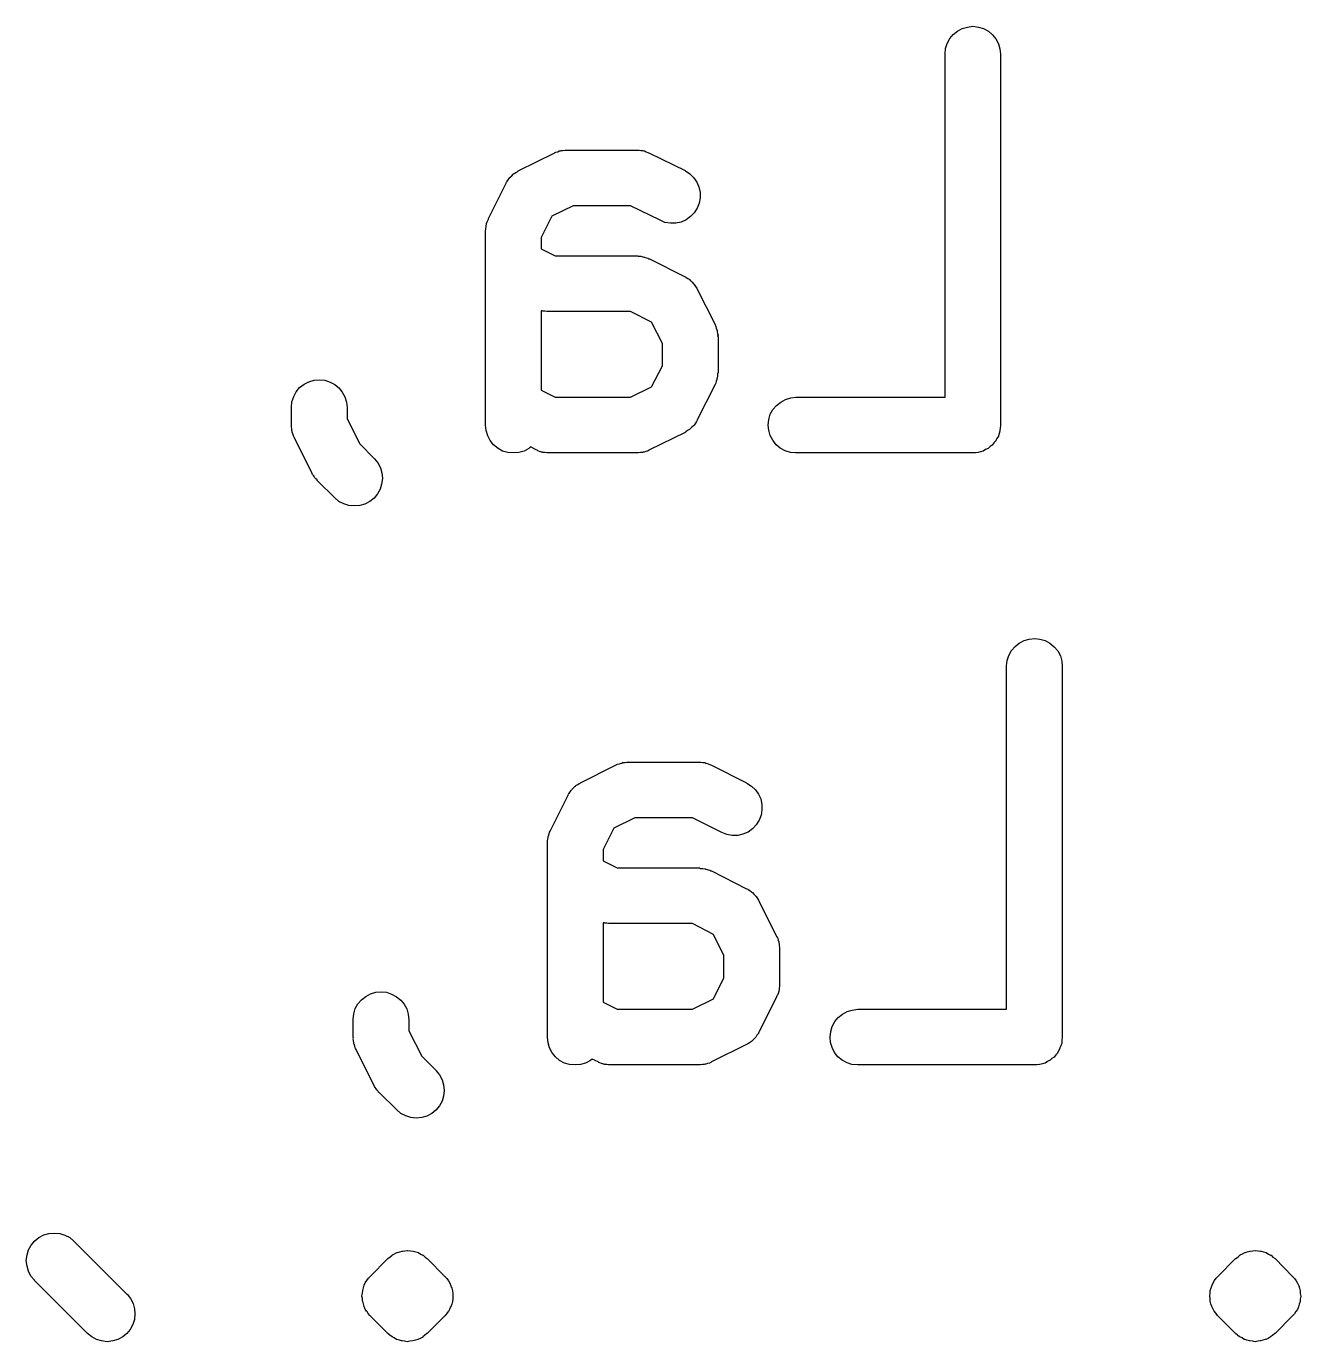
# Model space of a CAD drawing. Extents: x 131.5 to 184.4, y -145.8 to -137.7.
# Drawn here: x 169.867 to 173.303, y -141.263 to -137.717 of the extents above; entities that cross this region are included whole.
import ezdxf

# ---------------------------------------------------------------- set-up
doc = ezdxf.new("R2010")
doc.units = 0
doc.layers.add('BLACK', color=7, linetype='CONTINUOUS')

msp = doc.modelspace()

# ---------------------------------------------------------------- linework, layer by layer
at = {"layer": 'BLACK', "linetype": 'CONTINUOUS'}
for p, q in [((172.378, -137.73), (172.39, -137.723)), ((172.39, -137.723), (172.405, -137.719)), ((172.405, -137.719), (172.419, -137.717)), ((172.419, -137.717), (172.434, -137.719)), ((172.434, -137.719), (172.448, -137.723)), ((172.448, -137.723), (172.461, -137.73)), ((172.35, -137.763), (172.357, -137.75)), ((172.357, -137.75), (172.366, -137.739)), ((172.366, -137.739), (172.378, -137.73)), ((172.461, -137.73), (172.472, -137.74)), ((172.472, -137.74), (172.481, -137.751)), ((172.481, -137.751), (172.488, -137.764)), ((172.344, -137.791), (172.345, -137.777)), ((172.344, -137.792), (172.344, -137.791)), ((172.344, -138.717), (172.344, -137.792)), ((172.345, -137.777), (172.35, -137.763)), ((172.488, -137.764), (172.492, -137.778)), ((172.492, -137.778), (172.494, -137.792)), ((172.494, -137.792), (172.494, -138.792)), ((171.195, -138.106), (171.29, -138.059)), ((171.29, -138.059), (171.291, -138.058)), ((171.291, -138.058), (171.293, -138.057)), ((171.293, -138.057), (171.295, -138.056)), ((171.295, -138.056), (171.3, -138.055)), ((171.3, -138.055), (171.304, -138.053)), ((171.304, -138.053), (171.307, -138.053)), ((171.307, -138.053), (171.309, -138.052)), ((171.309, -138.052), (171.314, -138.052)), ((171.314, -138.052), (171.319, -138.051)), ((171.319, -138.051), (171.321, -138.051)), ((171.321, -138.051), (171.323, -138.051)), ((171.323, -138.051), (171.514, -138.051)), ((171.514, -138.051), (171.515, -138.051)), ((171.515, -138.051), (171.517, -138.051)), ((171.517, -138.051), (171.519, -138.051)), ((171.519, -138.051), (171.524, -138.052)), ((171.524, -138.052), (171.529, -138.052)), ((171.529, -138.052), (171.532, -138.053)), ((171.532, -138.053), (171.534, -138.053)), ((171.534, -138.053), (171.538, -138.055)), ((171.538, -138.055), (171.543, -138.057)), ((171.543, -138.057), (171.545, -138.058)), ((171.545, -138.058), (171.547, -138.059)), ((171.547, -138.059), (171.643, -138.106)), ((171.176, -138.12), (171.18, -138.116)), ((171.18, -138.116), (171.181, -138.115)), ((171.181, -138.115), (171.182, -138.114)), ((171.182, -138.114), (171.187, -138.111)), ((171.187, -138.111), (171.192, -138.108)), ((171.192, -138.108), (171.193, -138.107)), ((171.193, -138.107), (171.195, -138.106)), ((171.643, -138.106), (171.644, -138.107)), ((171.644, -138.107), (171.656, -138.115)), ((171.656, -138.115), (171.666, -138.125)), ((171.113, -138.235), (171.161, -138.14)), ((171.161, -138.139), (171.162, -138.137)), ((171.161, -138.14), (171.161, -138.139)), ((171.162, -138.137), (171.163, -138.136)), ((171.163, -138.136), (171.166, -138.131)), ((171.166, -138.131), (171.169, -138.127)), ((171.169, -138.127), (171.171, -138.125)), ((171.171, -138.125), (171.172, -138.124)), ((171.172, -138.124), (171.176, -138.12)), ((171.666, -138.125), (171.675, -138.137)), ((171.675, -138.137), (171.68, -138.15)), ((171.68, -138.15), (171.684, -138.165)), ((171.684, -138.179), (171.681, -138.194)), ((171.684, -138.165), (171.684, -138.179)), ((171.341, -138.201), (171.284, -138.229)), ((171.496, -138.201), (171.341, -138.201)), ((171.576, -138.24), (171.496, -138.201)), ((171.668, -138.22), (171.658, -138.23)), ((171.676, -138.207), (171.668, -138.22)), ((171.681, -138.194), (171.676, -138.207)), ((171.106, -138.263), (171.107, -138.258)), ((171.107, -138.253), (171.108, -138.251)), ((171.107, -138.258), (171.107, -138.253)), ((171.108, -138.249), (171.11, -138.244)), ((171.108, -138.251), (171.108, -138.249)), ((171.11, -138.244), (171.112, -138.239)), ((171.112, -138.239), (171.113, -138.237)), ((171.113, -138.237), (171.113, -138.235)), ((171.284, -138.229), (171.255, -138.286)), ((171.589, -138.246), (171.576, -138.24)), ((171.604, -138.248), (171.589, -138.246)), ((171.618, -138.248), (171.604, -138.248)), ((171.633, -138.245), (171.618, -138.248)), ((171.646, -138.239), (171.633, -138.245)), ((171.658, -138.23), (171.646, -138.239)), ((171.105, -138.268), (171.106, -138.265)), ((171.105, -138.269), (171.105, -138.268)), ((171.105, -138.792), (171.105, -138.269)), ((171.106, -138.265), (171.106, -138.263)), ((171.255, -138.286), (171.255, -138.317)), ((171.255, -138.317), (171.293, -138.336)), ((171.293, -138.336), (171.514, -138.336)), ((171.514, -138.336), (171.515, -138.336)), ((171.515, -138.336), (171.517, -138.337)), ((171.517, -138.337), (171.519, -138.337)), ((171.519, -138.337), (171.524, -138.337)), ((171.524, -138.337), (171.529, -138.338)), ((171.529, -138.338), (171.532, -138.339)), ((171.532, -138.339), (171.534, -138.339)), ((171.534, -138.339), (171.538, -138.341)), ((171.538, -138.341), (171.543, -138.342)), ((171.543, -138.342), (171.545, -138.344)), ((171.545, -138.344), (171.547, -138.344)), ((171.547, -138.344), (171.643, -138.392)), ((171.643, -138.392), (171.644, -138.392)), ((171.644, -138.392), (171.645, -138.393)), ((171.645, -138.393), (171.646, -138.394)), ((171.646, -138.394), (171.651, -138.397)), ((171.651, -138.397), (171.656, -138.4)), ((171.656, -138.4), (171.657, -138.402)), ((171.657, -138.402), (171.658, -138.402)), ((171.658, -138.402), (171.662, -138.407)), ((171.662, -138.407), (171.666, -138.411)), ((171.666, -138.411), (171.667, -138.412)), ((171.667, -138.412), (171.668, -138.413)), ((171.668, -138.413), (171.671, -138.418)), ((171.671, -138.418), (171.675, -138.423)), ((171.675, -138.423), (171.675, -138.424)), ((171.675, -138.424), (171.676, -138.426)), ((171.676, -138.426), (171.724, -138.521)), ((171.256, -138.484), (171.255, -138.484)), ((171.255, -138.484), (171.255, -138.698)), ((171.258, -138.484), (171.256, -138.484)), ((171.26, -138.485), (171.258, -138.484)), ((171.265, -138.485), (171.26, -138.485)), ((171.27, -138.486), (171.265, -138.485)), ((171.272, -138.486), (171.27, -138.486)), ((171.275, -138.486), (171.272, -138.486)), ((171.276, -138.486), (171.275, -138.486)), ((171.496, -138.486), (171.276, -138.486)), ((171.553, -138.515), (171.496, -138.486)), ((171.582, -138.572), (171.553, -138.515)), ((171.724, -138.521), (171.724, -138.522)), ((171.724, -138.522), (171.725, -138.524)), ((171.725, -138.524), (171.726, -138.526)), ((171.726, -138.526), (171.727, -138.531)), ((171.727, -138.531), (171.729, -138.535)), ((171.729, -138.535), (171.73, -138.538)), ((171.73, -138.538), (171.73, -138.54)), ((171.73, -138.54), (171.731, -138.545)), ((171.582, -138.632), (171.582, -138.572)), ((171.731, -138.545), (171.732, -138.55)), ((171.732, -138.55), (171.731, -138.552)), ((171.731, -138.552), (171.732, -138.554)), ((171.732, -138.554), (171.732, -138.65)), ((171.553, -138.689), (171.582, -138.632)), ((170.604, -138.691), (170.616, -138.682)), ((170.616, -138.682), (170.629, -138.675)), ((170.629, -138.675), (170.643, -138.671)), ((170.643, -138.671), (170.657, -138.67)), ((170.657, -138.67), (170.672, -138.671)), ((170.672, -138.671), (170.686, -138.676)), ((170.686, -138.676), (170.699, -138.683)), ((170.699, -138.683), (170.71, -138.692)), ((171.724, -138.683), (171.676, -138.778)), ((171.725, -138.681), (171.724, -138.683)), ((171.726, -138.679), (171.725, -138.681)), ((171.727, -138.674), (171.726, -138.679)), ((171.729, -138.669), (171.727, -138.674)), ((171.73, -138.665), (171.729, -138.667)), ((171.729, -138.667), (171.729, -138.669)), ((171.731, -138.66), (171.73, -138.665)), ((171.732, -138.651), (171.731, -138.653)), ((171.731, -138.653), (171.731, -138.655)), ((171.731, -138.655), (171.731, -138.66)), ((171.732, -138.65), (171.732, -138.651)), ((170.583, -138.729), (170.588, -138.715)), ((170.588, -138.715), (170.595, -138.702)), ((170.595, -138.702), (170.604, -138.691)), ((170.71, -138.692), (170.719, -138.703)), ((170.719, -138.703), (170.726, -138.716)), ((170.726, -138.716), (170.73, -138.73)), ((171.255, -138.698), (171.293, -138.717)), ((171.293, -138.717), (171.496, -138.717)), ((171.496, -138.717), (171.553, -138.689)), ((171.914, -138.723), (171.928, -138.719)), ((171.928, -138.719), (171.942, -138.717)), ((171.942, -138.717), (172.344, -138.717)), ((170.582, -138.744), (170.583, -138.729)), ((170.582, -138.745), (170.582, -138.744)), ((170.582, -138.792), (170.582, -138.745)), ((170.73, -138.73), (170.732, -138.745)), ((170.732, -138.745), (170.732, -138.775)), ((171.873, -138.763), (171.88, -138.75)), ((171.88, -138.75), (171.89, -138.739)), ((171.89, -138.739), (171.901, -138.73)), ((171.901, -138.73), (171.914, -138.723)), ((170.732, -138.775), (170.766, -138.843)), ((171.671, -138.787), (171.668, -138.792)), ((171.674, -138.782), (171.671, -138.787)), ((171.675, -138.781), (171.674, -138.782)), ((171.676, -138.779), (171.675, -138.781)), ((171.676, -138.778), (171.676, -138.779)), ((171.867, -138.792), (171.869, -138.777)), ((171.869, -138.777), (171.873, -138.763)), ((170.582, -138.795), (170.582, -138.792)), ((170.582, -138.797), (170.582, -138.795)), ((170.583, -138.802), (170.582, -138.797)), ((170.583, -138.807), (170.583, -138.802)), ((170.584, -138.809), (170.583, -138.807)), ((170.584, -138.811), (170.584, -138.809)), ((170.586, -138.816), (170.584, -138.811)), ((170.587, -138.821), (170.586, -138.816)), ((170.588, -138.823), (170.587, -138.821)), ((170.589, -138.825), (170.588, -138.823)), ((170.59, -138.826), (170.589, -138.825)), ((171.107, -138.807), (171.105, -138.792)), ((171.111, -138.821), (171.107, -138.807)), ((171.118, -138.834), (171.111, -138.821)), ((171.643, -138.812), (171.547, -138.859)), ((171.644, -138.811), (171.643, -138.812)), ((171.645, -138.81), (171.644, -138.811)), ((171.65, -138.807), (171.645, -138.81)), ((171.655, -138.804), (171.65, -138.807)), ((171.656, -138.803), (171.655, -138.804)), ((171.657, -138.802), (171.656, -138.803)), ((171.661, -138.798), (171.657, -138.802)), ((171.666, -138.794), (171.661, -138.798)), ((171.667, -138.793), (171.666, -138.794)), ((171.668, -138.792), (171.667, -138.793)), ((171.869, -138.806), (171.867, -138.792)), ((171.873, -138.82), (171.869, -138.806)), ((171.88, -138.833), (171.873, -138.82)), ((172.488, -138.822), (172.484, -138.828)), ((172.49, -138.815), (172.488, -138.821)), ((172.488, -138.821), (172.488, -138.822)), ((172.488, -138.822), (172.488, -138.822)), ((172.492, -138.808), (172.49, -138.815)), ((172.493, -138.8), (172.492, -138.807)), ((172.492, -138.807), (172.492, -138.808)), ((172.492, -138.808), (172.492, -138.808)), ((172.494, -138.793), (172.493, -138.8)), ((172.494, -138.792), (172.494, -138.793)), ((172.494, -138.793), (172.494, -138.793)), ((172.494, -138.793), (172.494, -138.793)), ((172.494, -138.793), (172.494, -138.793)), ((170.637, -138.921), (170.59, -138.826)), ((170.766, -138.843), (170.805, -138.882)), ((171.127, -138.845), (171.118, -138.834)), ((171.139, -138.855), (171.127, -138.845)), ((171.151, -138.862), (171.139, -138.855)), ((171.222, -138.855), (171.209, -138.862)), ((171.226, -138.851), (171.222, -138.855)), ((171.242, -138.859), (171.226, -138.851)), ((171.244, -138.86), (171.242, -138.859)), ((171.246, -138.861), (171.244, -138.86)), ((171.251, -138.863), (171.246, -138.861)), ((171.544, -138.861), (171.542, -138.862)), ((171.546, -138.86), (171.544, -138.861)), ((171.547, -138.859), (171.546, -138.86)), ((171.889, -138.845), (171.88, -138.833)), ((171.9, -138.854), (171.889, -138.845)), ((171.913, -138.861), (171.9, -138.854)), ((171.927, -138.866), (171.913, -138.861)), ((172.453, -138.858), (172.447, -138.862)), ((172.46, -138.855), (172.453, -138.858)), ((172.466, -138.85), (172.46, -138.855)), ((172.46, -138.855), (172.46, -138.855)), ((172.46, -138.855), (172.46, -138.855)), ((172.471, -138.846), (172.466, -138.85)), ((172.476, -138.84), (172.471, -138.846)), ((172.471, -138.846), (172.471, -138.846)), ((172.471, -138.846), (172.471, -138.846)), ((172.48, -138.835), (172.476, -138.84)), ((172.481, -138.835), (172.48, -138.835)), ((172.484, -138.828), (172.481, -138.834)), ((172.481, -138.834), (172.481, -138.835)), ((170.805, -138.882), (170.806, -138.883)), ((170.806, -138.883), (170.815, -138.894)), ((170.815, -138.894), (170.822, -138.907)), ((171.165, -138.866), (171.151, -138.862)), ((171.18, -138.867), (171.165, -138.866)), ((171.195, -138.866), (171.18, -138.867)), ((171.209, -138.862), (171.195, -138.866)), ((171.256, -138.865), (171.251, -138.863)), ((171.258, -138.865), (171.256, -138.865)), ((171.26, -138.866), (171.258, -138.865)), ((171.265, -138.866), (171.26, -138.866)), ((171.27, -138.867), (171.265, -138.866)), ((171.272, -138.867), (171.27, -138.867)), ((171.275, -138.867), (171.272, -138.867)), ((171.276, -138.867), (171.275, -138.867)), ((171.514, -138.867), (171.276, -138.867)), ((171.516, -138.867), (171.514, -138.867)), ((171.518, -138.867), (171.516, -138.867)), ((171.523, -138.866), (171.518, -138.867)), ((171.528, -138.866), (171.523, -138.866)), ((171.53, -138.865), (171.528, -138.866)), ((171.533, -138.865), (171.53, -138.865)), ((171.537, -138.863), (171.533, -138.865)), ((171.542, -138.862), (171.537, -138.863)), ((171.941, -138.867), (171.927, -138.866)), ((171.942, -138.867), (171.941, -138.867)), ((172.419, -138.867), (171.942, -138.867)), ((172.426, -138.867), (172.419, -138.867)), ((172.433, -138.866), (172.426, -138.867)), ((172.44, -138.864), (172.433, -138.866)), ((172.433, -138.866), (172.433, -138.866)), ((172.433, -138.866), (172.433, -138.866)), ((172.447, -138.862), (172.44, -138.864)), ((172.447, -138.862), (172.447, -138.862)), ((172.447, -138.862), (172.447, -138.862)), ((170.639, -138.925), (170.637, -138.921)), ((170.641, -138.928), (170.639, -138.925)), ((170.643, -138.931), (170.641, -138.928)), ((170.645, -138.934), (170.643, -138.931)), ((170.822, -138.907), (170.826, -138.921)), ((170.826, -138.921), (170.827, -138.936)), ((170.648, -138.937), (170.645, -138.934)), ((170.651, -138.94), (170.648, -138.937)), ((170.651, -138.941), (170.651, -138.94)), ((170.699, -138.988), (170.651, -138.941)), ((170.821, -138.965), (170.814, -138.977)), ((170.825, -138.951), (170.821, -138.965)), ((170.827, -138.936), (170.825, -138.951)), ((170.71, -138.998), (170.699, -138.988)), ((170.723, -139.004), (170.71, -138.998)), ((170.793, -138.998), (170.78, -139.005)), ((170.805, -138.989), (170.793, -138.998)), ((170.814, -138.977), (170.805, -138.989)), ((170.737, -139.009), (170.723, -139.004)), ((170.752, -139.01), (170.737, -139.009)), ((170.766, -139.009), (170.752, -139.01)), ((170.78, -139.005), (170.766, -139.009)), ((172.523, -139.4), (172.533, -139.389)), ((172.533, -139.389), (172.544, -139.38)), ((172.544, -139.38), (172.557, -139.373)), ((172.557, -139.373), (172.571, -139.369)), ((172.571, -139.369), (172.586, -139.367)), ((172.586, -139.367), (172.6, -139.369)), ((172.6, -139.369), (172.614, -139.373)), ((172.614, -139.373), (172.627, -139.38)), ((172.627, -139.38), (172.638, -139.39)), ((172.638, -139.39), (172.648, -139.401)), ((172.51, -139.441), (172.512, -139.427)), ((172.512, -139.427), (172.516, -139.413)), ((172.516, -139.413), (172.523, -139.4)), ((172.648, -139.401), (172.655, -139.414)), ((172.655, -139.414), (172.659, -139.428)), ((172.659, -139.428), (172.66, -139.442)), ((172.51, -139.442), (172.51, -139.441)), ((172.51, -140.367), (172.51, -139.442)), ((172.66, -139.442), (172.66, -140.442)), ((171.361, -139.756), (171.456, -139.709)), ((171.456, -139.709), (171.457, -139.708)), ((171.457, -139.708), (171.459, -139.707)), ((171.459, -139.707), (171.461, -139.706)), ((171.461, -139.706), (171.466, -139.705)), ((171.466, -139.705), (171.471, -139.703)), ((171.471, -139.703), (171.473, -139.703)), ((171.473, -139.703), (171.475, -139.702)), ((171.475, -139.702), (171.481, -139.702)), ((171.481, -139.702), (171.486, -139.701)), ((171.486, -139.701), (171.488, -139.701)), ((171.488, -139.701), (171.49, -139.701)), ((171.49, -139.701), (171.68, -139.701)), ((171.68, -139.701), (171.682, -139.701)), ((171.682, -139.701), (171.684, -139.701)), ((171.684, -139.701), (171.686, -139.701)), ((171.686, -139.701), (171.691, -139.702)), ((171.691, -139.702), (171.696, -139.702)), ((171.696, -139.702), (171.698, -139.703)), ((171.698, -139.703), (171.7, -139.703)), ((171.7, -139.703), (171.705, -139.705)), ((171.705, -139.705), (171.71, -139.707)), ((171.71, -139.707), (171.712, -139.708)), ((171.712, -139.708), (171.714, -139.709)), ((171.714, -139.709), (171.809, -139.756)), ((171.33, -139.786), (171.333, -139.781)), ((171.333, -139.781), (171.336, -139.777)), ((171.336, -139.777), (171.337, -139.775)), ((171.337, -139.775), (171.338, -139.774)), ((171.338, -139.774), (171.342, -139.77)), ((171.342, -139.77), (171.346, -139.766)), ((171.346, -139.766), (171.348, -139.765)), ((171.348, -139.765), (171.349, -139.764)), ((171.349, -139.764), (171.354, -139.761)), ((171.354, -139.761), (171.358, -139.758)), ((171.358, -139.758), (171.36, -139.757)), ((171.36, -139.757), (171.361, -139.756)), ((171.809, -139.756), (171.81, -139.757)), ((171.81, -139.757), (171.822, -139.765)), ((171.822, -139.765), (171.833, -139.775)), ((171.833, -139.775), (171.841, -139.787)), ((171.28, -139.885), (171.328, -139.79)), ((171.328, -139.789), (171.329, -139.787)), ((171.328, -139.79), (171.328, -139.789)), ((171.329, -139.787), (171.33, -139.786)), ((171.841, -139.787), (171.847, -139.8)), ((171.847, -139.8), (171.85, -139.815)), ((171.85, -139.815), (171.85, -139.829)), ((171.508, -139.851), (171.451, -139.879)), ((171.663, -139.851), (171.508, -139.851)), ((171.742, -139.89), (171.663, -139.851)), ((171.848, -139.844), (171.843, -139.857)), ((171.85, -139.829), (171.848, -139.844)), ((171.277, -139.894), (171.278, -139.889)), ((171.278, -139.889), (171.279, -139.887)), ((171.279, -139.887), (171.28, -139.885)), ((171.451, -139.879), (171.422, -139.936)), ((171.813, -139.889), (171.799, -139.895)), ((171.825, -139.88), (171.813, -139.889)), ((171.835, -139.87), (171.825, -139.88)), ((171.843, -139.857), (171.835, -139.87)), ((171.272, -139.913), (171.273, -139.908)), ((171.272, -139.915), (171.272, -139.913)), ((171.272, -139.918), (171.272, -139.915)), ((171.272, -139.919), (171.272, -139.918)), ((171.272, -140.442), (171.272, -139.919)), ((171.273, -139.908), (171.274, -139.903)), ((171.274, -139.901), (171.275, -139.899)), ((171.274, -139.903), (171.274, -139.901)), ((171.275, -139.899), (171.277, -139.894)), ((171.756, -139.896), (171.742, -139.89)), ((171.77, -139.898), (171.756, -139.896)), ((171.785, -139.898), (171.77, -139.898)), ((171.799, -139.895), (171.785, -139.898)), ((171.422, -139.936), (171.422, -139.967)), ((171.422, -139.967), (171.46, -139.986)), ((171.46, -139.986), (171.68, -139.986)), ((171.68, -139.986), (171.682, -139.986)), ((171.682, -139.986), (171.684, -139.987)), ((171.684, -139.987), (171.686, -139.987)), ((171.686, -139.987), (171.691, -139.987)), ((171.691, -139.987), (171.696, -139.988)), ((171.696, -139.988), (171.698, -139.989)), ((171.698, -139.989), (171.7, -139.989)), ((171.7, -139.989), (171.705, -139.991)), ((171.705, -139.991), (171.71, -139.992)), ((171.71, -139.992), (171.712, -139.994)), ((171.712, -139.994), (171.714, -139.994)), ((171.714, -139.994), (171.809, -140.042)), ((171.809, -140.042), (171.81, -140.042)), ((171.81, -140.042), (171.812, -140.043)), ((171.812, -140.043), (171.813, -140.044)), ((171.813, -140.044), (171.818, -140.047)), ((171.818, -140.047), (171.822, -140.05)), ((171.822, -140.05), (171.824, -140.052)), ((171.824, -140.052), (171.825, -140.052)), ((171.825, -140.052), (171.829, -140.057)), ((171.829, -140.057), (171.833, -140.061)), ((171.833, -140.061), (171.834, -140.062)), ((171.834, -140.062), (171.835, -140.063)), ((171.835, -140.063), (171.838, -140.068)), ((171.838, -140.068), (171.841, -140.073)), ((171.841, -140.073), (171.842, -140.074)), ((171.842, -140.074), (171.843, -140.076)), ((171.843, -140.076), (171.89, -140.171)), ((171.423, -140.134), (171.422, -140.134)), ((171.422, -140.134), (171.422, -140.348)), ((171.425, -140.134), (171.423, -140.134)), ((171.427, -140.135), (171.425, -140.134)), ((171.432, -140.135), (171.427, -140.135)), ((171.437, -140.136), (171.432, -140.135)), ((171.439, -140.136), (171.437, -140.136)), ((171.441, -140.136), (171.439, -140.136)), ((171.442, -140.136), (171.441, -140.136)), ((171.663, -140.136), (171.442, -140.136)), ((171.72, -140.165), (171.663, -140.136)), ((171.748, -140.222), (171.72, -140.165)), ((171.89, -140.171), (171.891, -140.172)), ((171.891, -140.172), (171.892, -140.174)), ((171.892, -140.174), (171.893, -140.176)), ((171.893, -140.176), (171.894, -140.181)), ((171.894, -140.181), (171.896, -140.185)), ((171.896, -140.185), (171.896, -140.188)), ((171.896, -140.188), (171.897, -140.19)), ((171.897, -140.19), (171.897, -140.195)), ((171.897, -140.195), (171.898, -140.2)), ((171.898, -140.2), (171.898, -140.202)), ((171.898, -140.202), (171.898, -140.204)), ((171.898, -140.204), (171.898, -140.3)), ((171.748, -140.282), (171.748, -140.222)), ((171.72, -140.339), (171.748, -140.282)), ((171.897, -140.315), (171.896, -140.317)), ((171.898, -140.305), (171.897, -140.31)), ((171.897, -140.31), (171.897, -140.315)), ((171.898, -140.3), (171.898, -140.301)), ((171.898, -140.301), (171.898, -140.303)), ((171.898, -140.303), (171.898, -140.305)), ((170.761, -140.352), (170.771, -140.341)), ((170.771, -140.341), (170.782, -140.332)), ((170.782, -140.332), (170.795, -140.325)), ((170.795, -140.325), (170.809, -140.321)), ((170.809, -140.321), (170.824, -140.32)), ((170.824, -140.32), (170.838, -140.321)), ((170.838, -140.321), (170.852, -140.326)), ((170.852, -140.326), (170.865, -140.333)), ((170.865, -140.333), (170.877, -140.342)), ((170.877, -140.342), (170.886, -140.353)), ((171.422, -140.348), (171.46, -140.367)), ((171.663, -140.367), (171.72, -140.339)), ((171.89, -140.333), (171.843, -140.428)), ((171.891, -140.331), (171.89, -140.333)), ((171.892, -140.329), (171.891, -140.331)), ((171.894, -140.324), (171.892, -140.329)), ((171.896, -140.319), (171.894, -140.324)), ((171.896, -140.317), (171.896, -140.319)), ((170.748, -140.394), (170.75, -140.379)), ((170.75, -140.379), (170.754, -140.365)), ((170.754, -140.365), (170.761, -140.352)), ((170.886, -140.353), (170.893, -140.366)), ((170.893, -140.366), (170.897, -140.38)), ((170.897, -140.38), (170.898, -140.395)), ((171.46, -140.367), (171.663, -140.367)), ((172.056, -140.389), (172.068, -140.38)), ((172.068, -140.38), (172.08, -140.373)), ((172.08, -140.373), (172.094, -140.369)), ((172.094, -140.369), (172.109, -140.367)), ((172.109, -140.367), (172.51, -140.367)), ((170.748, -140.395), (170.748, -140.394)), ((170.748, -140.442), (170.748, -140.395)), ((170.898, -140.395), (170.898, -140.425)), ((172.036, -140.427), (172.04, -140.413)), ((172.04, -140.413), (172.047, -140.4)), ((172.047, -140.4), (172.056, -140.389)), ((170.749, -140.445), (170.748, -140.442)), ((170.748, -140.447), (170.749, -140.445)), ((170.749, -140.452), (170.748, -140.447)), ((170.75, -140.457), (170.749, -140.452)), ((170.75, -140.459), (170.75, -140.457)), ((170.898, -140.425), (170.933, -140.493)), ((171.274, -140.457), (171.272, -140.442)), ((171.278, -140.471), (171.274, -140.457)), ((171.817, -140.457), (171.812, -140.46)), ((171.822, -140.454), (171.817, -140.457)), ((171.823, -140.453), (171.822, -140.454)), ((171.824, -140.452), (171.823, -140.453)), ((171.828, -140.448), (171.824, -140.452)), ((171.832, -140.444), (171.828, -140.448)), ((171.833, -140.443), (171.832, -140.444)), ((171.834, -140.442), (171.833, -140.443)), ((171.837, -140.437), (171.834, -140.442)), ((171.841, -140.432), (171.837, -140.437)), ((171.842, -140.429), (171.841, -140.431)), ((171.841, -140.431), (171.841, -140.432)), ((171.843, -140.428), (171.842, -140.429)), ((172.034, -140.442), (172.036, -140.427)), ((172.035, -140.456), (172.034, -140.442)), ((172.04, -140.47), (172.035, -140.456)), ((172.66, -140.443), (172.659, -140.45)), ((172.659, -140.45), (172.659, -140.457)), ((172.659, -140.457), (172.659, -140.458)), ((172.66, -140.442), (172.66, -140.443)), ((172.66, -140.443), (172.66, -140.443)), ((172.66, -140.443), (172.66, -140.443)), ((172.66, -140.443), (172.66, -140.443)), ((170.751, -140.461), (170.75, -140.459)), ((170.753, -140.466), (170.751, -140.461)), ((170.754, -140.471), (170.753, -140.466)), ((170.755, -140.473), (170.754, -140.471)), ((170.756, -140.475), (170.755, -140.473)), ((170.756, -140.476), (170.756, -140.475)), ((170.804, -140.571), (170.756, -140.476)), ((171.285, -140.484), (171.278, -140.471)), ((171.294, -140.495), (171.285, -140.484)), ((171.809, -140.462), (171.714, -140.509)), ((171.811, -140.461), (171.809, -140.462)), ((171.812, -140.46), (171.811, -140.461)), ((172.046, -140.483), (172.04, -140.47)), ((172.055, -140.495), (172.046, -140.483)), ((172.643, -140.49), (172.638, -140.496)), ((172.647, -140.485), (172.643, -140.49)), ((172.651, -140.478), (172.647, -140.484)), ((172.647, -140.484), (172.647, -140.485)), ((172.647, -140.485), (172.647, -140.485)), ((172.654, -140.472), (172.651, -140.478)), ((172.656, -140.465), (172.654, -140.471)), ((172.654, -140.471), (172.654, -140.472)), ((172.654, -140.472), (172.654, -140.472)), ((172.659, -140.458), (172.656, -140.465)), ((172.659, -140.458), (172.659, -140.458)), ((170.933, -140.493), (170.972, -140.532)), ((171.305, -140.505), (171.294, -140.495)), ((171.318, -140.512), (171.305, -140.505)), ((171.332, -140.516), (171.318, -140.512)), ((171.347, -140.517), (171.332, -140.516)), ((171.361, -140.516), (171.347, -140.517)), ((171.375, -140.512), (171.361, -140.516)), ((171.388, -140.505), (171.375, -140.512)), ((171.393, -140.501), (171.388, -140.505)), ((171.409, -140.509), (171.393, -140.501)), ((171.411, -140.51), (171.409, -140.509)), ((171.413, -140.511), (171.411, -140.51)), ((171.418, -140.513), (171.413, -140.511)), ((171.423, -140.515), (171.418, -140.513)), ((171.425, -140.515), (171.423, -140.515)), ((171.427, -140.516), (171.425, -140.515)), ((171.432, -140.516), (171.427, -140.516)), ((171.437, -140.517), (171.432, -140.516)), ((171.439, -140.517), (171.437, -140.517)), ((171.441, -140.517), (171.439, -140.517)), ((171.442, -140.517), (171.441, -140.517)), ((171.68, -140.517), (171.442, -140.517)), ((171.683, -140.517), (171.68, -140.517)), ((171.685, -140.517), (171.683, -140.517)), ((171.69, -140.516), (171.685, -140.517)), ((171.695, -140.516), (171.69, -140.516)), ((171.697, -140.515), (171.695, -140.516)), ((171.699, -140.515), (171.697, -140.515)), ((171.704, -140.513), (171.699, -140.515)), ((171.709, -140.512), (171.704, -140.513)), ((171.711, -140.511), (171.709, -140.512)), ((171.713, -140.51), (171.711, -140.511)), ((171.714, -140.509), (171.713, -140.51)), ((172.067, -140.504), (172.055, -140.495)), ((172.08, -140.511), (172.067, -140.504)), ((172.093, -140.516), (172.08, -140.511)), ((172.108, -140.517), (172.093, -140.516)), ((172.109, -140.517), (172.108, -140.517)), ((172.585, -140.517), (172.109, -140.517)), ((172.592, -140.517), (172.585, -140.517)), ((172.599, -140.516), (172.592, -140.517)), ((172.6, -140.516), (172.599, -140.516)), ((172.607, -140.514), (172.6, -140.516)), ((172.6, -140.516), (172.6, -140.516)), ((172.613, -140.512), (172.607, -140.514)), ((172.614, -140.512), (172.613, -140.512)), ((172.62, -140.508), (172.614, -140.512)), ((172.614, -140.512), (172.614, -140.512)), ((172.626, -140.505), (172.62, -140.508)), ((172.627, -140.505), (172.626, -140.505)), ((172.632, -140.5), (172.627, -140.505)), ((172.627, -140.505), (172.627, -140.505)), ((172.638, -140.496), (172.632, -140.5)), ((172.638, -140.496), (172.638, -140.496)), ((172.638, -140.496), (172.638, -140.496)), ((170.972, -140.532), (170.972, -140.533)), ((170.972, -140.533), (170.981, -140.544)), ((170.981, -140.544), (170.988, -140.557)), ((170.988, -140.557), (170.992, -140.571)), ((170.806, -140.575), (170.804, -140.571)), ((170.808, -140.578), (170.806, -140.575)), ((170.81, -140.581), (170.808, -140.578)), ((170.812, -140.584), (170.81, -140.581)), ((170.815, -140.587), (170.812, -140.584)), ((170.817, -140.59), (170.815, -140.587)), ((170.818, -140.591), (170.817, -140.59)), ((170.866, -140.638), (170.818, -140.591)), ((170.992, -140.571), (170.994, -140.586)), ((170.994, -140.586), (170.992, -140.601)), ((170.981, -140.627), (170.971, -140.639)), ((170.988, -140.615), (170.981, -140.627)), ((170.992, -140.601), (170.988, -140.615)), ((170.877, -140.648), (170.866, -140.638)), ((170.89, -140.654), (170.877, -140.648)), ((170.904, -140.659), (170.89, -140.654)), ((170.918, -140.66), (170.904, -140.659)), ((170.933, -140.659), (170.918, -140.66)), ((170.947, -140.655), (170.933, -140.659)), ((170.96, -140.648), (170.947, -140.655)), ((170.971, -140.639), (170.96, -140.648)), ((169.89, -140.991), (169.901, -140.982)), ((169.901, -140.982), (169.914, -140.975)), ((169.914, -140.975), (169.928, -140.971)), ((169.928, -140.971), (169.943, -140.97)), ((169.943, -140.97), (169.957, -140.971)), ((169.957, -140.971), (169.971, -140.976)), ((169.971, -140.976), (169.984, -140.982)), ((169.984, -140.982), (169.995, -140.992)), ((169.869, -141.029), (169.873, -141.015)), ((169.873, -141.015), (169.88, -141.003)), ((169.88, -141.003), (169.89, -140.991)), ((169.995, -140.992), (170.138, -141.135)), ((170.86, -141.026), (170.866, -141.023)), ((170.866, -141.023), (170.867, -141.023)), ((170.867, -141.023), (170.874, -141.021)), ((170.867, -141.023), (170.867, -141.023)), ((170.867, -141.023), (170.867, -141.023)), ((170.867, -141.023), (170.867, -141.023)), ((170.874, -141.021), (170.88, -141.019)), ((170.88, -141.019), (170.881, -141.019)), ((170.881, -141.019), (170.888, -141.018)), ((170.881, -141.019), (170.881, -141.019)), ((170.881, -141.019), (170.881, -141.019)), ((170.881, -141.019), (170.881, -141.019)), ((170.888, -141.018), (170.895, -141.017)), ((170.895, -141.017), (170.895, -141.017)), ((170.895, -141.017), (170.895, -141.017)), ((170.895, -141.017), (170.896, -141.017)), ((170.895, -141.017), (170.895, -141.017)), ((170.896, -141.017), (170.903, -141.018)), ((170.903, -141.018), (170.91, -141.019)), ((170.91, -141.019), (170.91, -141.019)), ((170.91, -141.019), (170.91, -141.019)), ((170.91, -141.019), (170.91, -141.019)), ((170.91, -141.019), (170.91, -141.019)), ((170.91, -141.019), (170.917, -141.021)), ((170.917, -141.021), (170.924, -141.023)), ((170.924, -141.023), (170.924, -141.023)), ((170.924, -141.023), (170.924, -141.023)), ((170.924, -141.023), (170.924, -141.023)), ((170.924, -141.023), (170.924, -141.023)), ((170.924, -141.023), (170.93, -141.027)), ((173.146, -141.026), (173.152, -141.023)), ((173.152, -141.023), (173.152, -141.023)), ((173.152, -141.023), (173.152, -141.023)), ((173.152, -141.023), (173.153, -141.023)), ((173.153, -141.023), (173.159, -141.021)), ((173.153, -141.023), (173.153, -141.023)), ((173.159, -141.021), (173.166, -141.019)), ((173.166, -141.019), (173.166, -141.019)), ((173.166, -141.019), (173.166, -141.019)), ((173.166, -141.019), (173.167, -141.019)), ((173.167, -141.019), (173.174, -141.018)), ((173.167, -141.019), (173.167, -141.019)), ((173.174, -141.018), (173.181, -141.017)), ((173.181, -141.017), (173.181, -141.017)), ((173.181, -141.017), (173.181, -141.017)), ((173.181, -141.017), (173.181, -141.017)), ((173.181, -141.017), (173.188, -141.018)), ((173.181, -141.017), (173.181, -141.017)), ((173.188, -141.018), (173.195, -141.019)), ((173.195, -141.019), (173.195, -141.019)), ((173.195, -141.019), (173.196, -141.019)), ((173.196, -141.019), (173.196, -141.019)), ((173.196, -141.019), (173.196, -141.019)), ((173.196, -141.019), (173.203, -141.021)), ((173.203, -141.021), (173.209, -141.023)), ((173.209, -141.023), (173.209, -141.023)), ((173.209, -141.023), (173.21, -141.023)), ((173.21, -141.023), (173.21, -141.023)), ((173.21, -141.023), (173.21, -141.023)), ((173.21, -141.023), (173.216, -141.027)), ((169.867, -141.044), (169.869, -141.029)), ((169.869, -141.059), (169.867, -141.044)), ((169.873, -141.073), (169.869, -141.059)), ((170.794, -141.087), (170.842, -141.039)), ((170.842, -141.039), (170.848, -141.034)), ((170.842, -141.039), (170.842, -141.039)), ((170.842, -141.039), (170.842, -141.039)), ((170.842, -141.039), (170.842, -141.039)), ((170.842, -141.039), (170.842, -141.039)), ((170.842, -141.039), (170.842, -141.039)), ((170.842, -141.039), (170.842, -141.039)), ((170.842, -141.039), (170.842, -141.039)), ((170.848, -141.034), (170.853, -141.03)), ((170.853, -141.03), (170.854, -141.03)), ((170.854, -141.029), (170.86, -141.026)), ((170.854, -141.03), (170.854, -141.029)), ((170.854, -141.03), (170.854, -141.03)), ((170.854, -141.03), (170.854, -141.03)), ((170.93, -141.027), (170.936, -141.03)), ((170.936, -141.03), (170.937, -141.03)), ((170.937, -141.03), (170.937, -141.03)), ((170.937, -141.03), (170.937, -141.03)), ((170.937, -141.03), (170.937, -141.03)), ((170.937, -141.03), (170.942, -141.035)), ((170.942, -141.035), (170.948, -141.039)), ((170.948, -141.039), (170.995, -141.087)), ((173.08, -141.087), (173.127, -141.039)), ((173.127, -141.039), (173.128, -141.039)), ((173.128, -141.039), (173.134, -141.034)), ((173.128, -141.039), (173.128, -141.039)), ((173.128, -141.039), (173.128, -141.039)), ((173.128, -141.039), (173.128, -141.039)), ((173.128, -141.039), (173.128, -141.039)), ((173.128, -141.039), (173.128, -141.039)), ((173.128, -141.039), (173.128, -141.039)), ((173.134, -141.034), (173.139, -141.03)), ((173.139, -141.03), (173.139, -141.03)), ((173.139, -141.03), (173.139, -141.03)), ((173.139, -141.03), (173.14, -141.03)), ((173.14, -141.029), (173.146, -141.026)), ((173.14, -141.03), (173.14, -141.029)), ((173.216, -141.027), (173.222, -141.03)), ((173.222, -141.03), (173.222, -141.03)), ((173.222, -141.03), (173.222, -141.03)), ((173.222, -141.03), (173.223, -141.03)), ((173.223, -141.03), (173.223, -141.03)), ((173.223, -141.03), (173.228, -141.035)), ((173.228, -141.035), (173.234, -141.039)), ((173.234, -141.039), (173.281, -141.087)), ((169.879, -141.086), (169.873, -141.073)), ((169.889, -141.097), (169.879, -141.086)), ((170.785, -141.098), (170.79, -141.092)), ((170.79, -141.092), (170.794, -141.087)), ((170.995, -141.087), (170.996, -141.087)), ((170.996, -141.087), (170.996, -141.087)), ((170.996, -141.087), (170.996, -141.087)), ((170.996, -141.087), (170.996, -141.088)), ((170.996, -141.088), (171.001, -141.093)), ((171.001, -141.093), (171.005, -141.099)), ((173.071, -141.098), (173.075, -141.092)), ((173.075, -141.092), (173.08, -141.087)), ((173.281, -141.087), (173.281, -141.087)), ((173.281, -141.087), (173.281, -141.087)), ((173.281, -141.087), (173.282, -141.087)), ((173.282, -141.087), (173.282, -141.088)), ((173.282, -141.088), (173.286, -141.093)), ((173.286, -141.093), (173.291, -141.099)), ((169.889, -141.098), (169.889, -141.097)), ((170.032, -141.241), (169.889, -141.098)), ((170.773, -141.132), (170.774, -141.125)), ((170.774, -141.125), (170.776, -141.118)), ((170.774, -141.125), (170.774, -141.125)), ((170.774, -141.125), (170.774, -141.125)), ((170.776, -141.118), (170.778, -141.111)), ((170.778, -141.111), (170.781, -141.104)), ((170.778, -141.111), (170.778, -141.111)), ((170.778, -141.111), (170.778, -141.111)), ((170.781, -141.104), (170.785, -141.098)), ((170.785, -141.098), (170.785, -141.098)), ((170.785, -141.098), (170.785, -141.098)), ((171.005, -141.099), (171.005, -141.099)), ((171.005, -141.099), (171.005, -141.099)), ((171.005, -141.099), (171.009, -141.105)), ((171.009, -141.105), (171.012, -141.112)), ((171.012, -141.112), (171.012, -141.112)), ((171.012, -141.112), (171.012, -141.112)), ((171.012, -141.112), (171.014, -141.119)), ((171.014, -141.119), (171.016, -141.126)), ((171.016, -141.126), (171.016, -141.126)), ((171.016, -141.126), (171.016, -141.126)), ((171.016, -141.126), (171.017, -141.133)), ((173.059, -141.125), (173.062, -141.118)), ((173.059, -141.132), (173.059, -141.125)), ((173.059, -141.125), (173.059, -141.125)), ((173.059, -141.125), (173.059, -141.125)), ((173.062, -141.118), (173.064, -141.111)), ((173.064, -141.111), (173.067, -141.104)), ((173.064, -141.111), (173.064, -141.111)), ((173.064, -141.111), (173.064, -141.111)), ((173.067, -141.104), (173.071, -141.098)), ((173.071, -141.098), (173.071, -141.098)), ((173.071, -141.098), (173.071, -141.098)), ((173.291, -141.099), (173.291, -141.099)), ((173.291, -141.099), (173.291, -141.099)), ((173.291, -141.099), (173.294, -141.105)), ((173.294, -141.105), (173.298, -141.112)), ((173.298, -141.112), (173.298, -141.112)), ((173.298, -141.112), (173.298, -141.112)), ((173.298, -141.112), (173.3, -141.119)), ((173.3, -141.119), (173.302, -141.126)), ((173.302, -141.126), (173.302, -141.126)), ((173.302, -141.126), (173.302, -141.126)), ((173.302, -141.126), (173.302, -141.133)), ((170.138, -141.135), (170.139, -141.135)), ((170.139, -141.135), (170.148, -141.147)), ((170.148, -141.147), (170.155, -141.16)), ((170.155, -141.16), (170.159, -141.174)), ((170.772, -141.139), (170.773, -141.132)), ((170.772, -141.14), (170.772, -141.139)), ((170.772, -141.139), (170.772, -141.139)), ((170.773, -141.147), (170.772, -141.14)), ((170.773, -141.154), (170.773, -141.147)), ((170.774, -141.154), (170.773, -141.154)), ((170.773, -141.154), (170.773, -141.154)), ((170.776, -141.161), (170.774, -141.154)), ((170.778, -141.168), (170.776, -141.161)), ((171.014, -141.162), (171.012, -141.169)), ((171.016, -141.155), (171.014, -141.162)), ((171.017, -141.148), (171.016, -141.155)), ((171.016, -141.155), (171.016, -141.155)), ((171.016, -141.155), (171.016, -141.155)), ((171.017, -141.133), (171.017, -141.14)), ((171.017, -141.14), (171.017, -141.141)), ((171.017, -141.141), (171.017, -141.141)), ((171.017, -141.141), (171.017, -141.148)), ((173.058, -141.139), (173.059, -141.132)), ((173.058, -141.14), (173.058, -141.139)), ((173.058, -141.139), (173.058, -141.139)), ((173.059, -141.147), (173.058, -141.14)), ((173.059, -141.154), (173.059, -141.147)), ((173.061, -141.161), (173.059, -141.154)), ((173.059, -141.154), (173.059, -141.154)), ((173.059, -141.154), (173.059, -141.154)), ((173.063, -141.168), (173.061, -141.161)), ((173.299, -141.162), (173.297, -141.169)), ((173.302, -141.155), (173.299, -141.162)), ((173.302, -141.133), (173.303, -141.14)), ((173.303, -141.141), (173.302, -141.148)), ((173.302, -141.148), (173.302, -141.155)), ((173.302, -141.155), (173.302, -141.155)), ((173.302, -141.155), (173.302, -141.155)), ((173.303, -141.14), (173.303, -141.141)), ((173.303, -141.141), (173.303, -141.141)), ((170.159, -141.174), (170.16, -141.188)), ((170.16, -141.188), (170.159, -141.203)), ((170.781, -141.175), (170.778, -141.168)), ((170.778, -141.168), (170.778, -141.168)), ((170.778, -141.168), (170.778, -141.168)), ((170.784, -141.181), (170.781, -141.175)), ((170.785, -141.181), (170.784, -141.181)), ((170.784, -141.181), (170.784, -141.181)), ((170.789, -141.187), (170.785, -141.181)), ((170.793, -141.192), (170.789, -141.187)), ((170.794, -141.193), (170.793, -141.192)), ((170.842, -141.241), (170.794, -141.193)), ((170.794, -141.193), (170.794, -141.193)), ((170.794, -141.193), (170.794, -141.193)), ((170.794, -141.193), (170.794, -141.193)), ((170.995, -141.193), (170.948, -141.241)), ((171, -141.188), (170.995, -141.193)), ((171.004, -141.182), (171, -141.188)), ((171.005, -141.182), (171.004, -141.182)), ((171.008, -141.176), (171.005, -141.182)), ((171.005, -141.182), (171.005, -141.182)), ((171.011, -141.169), (171.008, -141.176)), ((171.012, -141.169), (171.011, -141.169)), ((171.011, -141.169), (171.011, -141.169)), ((173.067, -141.175), (173.063, -141.168)), ((173.063, -141.168), (173.063, -141.168)), ((173.063, -141.168), (173.063, -141.168)), ((173.07, -141.181), (173.067, -141.175)), ((173.075, -141.187), (173.07, -141.181)), ((173.07, -141.181), (173.07, -141.181)), ((173.07, -141.181), (173.07, -141.181)), ((173.079, -141.192), (173.075, -141.187)), ((173.079, -141.193), (173.079, -141.192)), ((173.08, -141.193), (173.079, -141.193)), ((173.079, -141.193), (173.079, -141.193)), ((173.079, -141.193), (173.079, -141.193)), ((173.127, -141.241), (173.08, -141.193)), ((173.281, -141.193), (173.234, -141.241)), ((173.286, -141.188), (173.281, -141.193)), ((173.29, -141.182), (173.286, -141.188)), ((173.294, -141.176), (173.29, -141.182)), ((173.29, -141.182), (173.29, -141.182)), ((173.29, -141.182), (173.29, -141.182)), ((173.297, -141.169), (173.294, -141.176)), ((173.297, -141.169), (173.297, -141.169)), ((173.297, -141.169), (173.297, -141.169)), ((170.147, -141.23), (170.138, -141.241)), ((170.154, -141.217), (170.147, -141.23)), ((170.159, -141.203), (170.154, -141.217)), ((170.044, -141.25), (170.032, -141.241)), ((170.056, -141.257), (170.044, -141.25)), ((170.07, -141.261), (170.056, -141.257)), ((170.085, -141.263), (170.07, -141.261)), ((170.1, -141.261), (170.085, -141.263)), ((170.114, -141.257), (170.1, -141.261)), ((170.127, -141.25), (170.114, -141.257)), ((170.138, -141.241), (170.127, -141.25)), ((170.847, -141.245), (170.842, -141.241)), ((170.853, -141.25), (170.847, -141.245)), ((170.859, -141.253), (170.853, -141.25)), ((170.853, -141.25), (170.853, -141.25)), ((170.853, -141.25), (170.853, -141.25)), ((170.853, -141.25), (170.853, -141.25)), ((170.853, -141.25), (170.853, -141.25)), ((170.865, -141.257), (170.859, -141.253)), ((170.866, -141.257), (170.865, -141.257)), ((170.873, -141.259), (170.866, -141.257)), ((170.866, -141.257), (170.866, -141.257)), ((170.866, -141.257), (170.866, -141.257)), ((170.866, -141.257), (170.866, -141.257)), ((170.879, -141.261), (170.873, -141.259)), ((170.88, -141.261), (170.879, -141.261)), ((170.887, -141.262), (170.88, -141.261)), ((170.88, -141.261), (170.88, -141.261)), ((170.88, -141.261), (170.88, -141.261)), ((170.88, -141.261), (170.88, -141.261)), ((170.894, -141.263), (170.887, -141.262)), ((170.901, -141.262), (170.894, -141.263)), ((170.894, -141.263), (170.894, -141.263)), ((170.894, -141.263), (170.894, -141.263)), ((170.894, -141.263), (170.894, -141.263)), ((170.894, -141.263), (170.894, -141.263)), ((170.909, -141.261), (170.901, -141.262)), ((170.916, -141.259), (170.909, -141.261)), ((170.909, -141.261), (170.909, -141.261)), ((170.909, -141.261), (170.909, -141.261)), ((170.909, -141.261), (170.909, -141.261)), ((170.909, -141.261), (170.909, -141.261)), ((170.923, -141.257), (170.916, -141.259)), ((170.929, -141.254), (170.923, -141.257)), ((170.923, -141.257), (170.923, -141.257)), ((170.923, -141.257), (170.923, -141.257)), ((170.923, -141.257), (170.923, -141.257)), ((170.923, -141.257), (170.923, -141.257)), ((170.936, -141.251), (170.929, -141.254)), ((170.941, -141.246), (170.936, -141.25)), ((170.936, -141.25), (170.936, -141.25)), ((170.936, -141.25), (170.936, -141.25)), ((170.936, -141.25), (170.936, -141.25)), ((170.936, -141.25), (170.936, -141.251)), ((170.947, -141.241), (170.941, -141.246)), ((170.948, -141.241), (170.947, -141.241)), ((170.947, -141.241), (170.947, -141.241)), ((170.947, -141.241), (170.947, -141.241)), ((170.947, -141.241), (170.947, -141.241)), ((170.947, -141.241), (170.947, -141.241)), ((170.947, -141.241), (170.947, -141.241)), ((170.947, -141.241), (170.947, -141.241)), ((173.133, -141.245), (173.127, -141.241)), ((173.138, -141.25), (173.133, -141.245)), ((173.139, -141.25), (173.138, -141.25)), ((173.138, -141.25), (173.138, -141.25)), ((173.145, -141.253), (173.139, -141.25)), ((173.139, -141.25), (173.139, -141.25)), ((173.139, -141.25), (173.139, -141.25)), ((173.151, -141.257), (173.145, -141.253)), ((173.152, -141.257), (173.151, -141.257)), ((173.151, -141.257), (173.151, -141.257)), ((173.151, -141.257), (173.151, -141.257)), ((173.158, -141.259), (173.152, -141.257)), ((173.152, -141.257), (173.152, -141.257)), ((173.165, -141.261), (173.158, -141.259)), ((173.166, -141.261), (173.165, -141.261)), ((173.165, -141.261), (173.165, -141.261)), ((173.165, -141.261), (173.165, -141.261)), ((173.173, -141.262), (173.166, -141.261)), ((173.166, -141.261), (173.166, -141.261)), ((173.18, -141.263), (173.173, -141.262)), ((173.187, -141.262), (173.18, -141.263)), ((173.18, -141.263), (173.18, -141.263)), ((173.18, -141.263), (173.18, -141.263)), ((173.18, -141.263), (173.18, -141.263)), ((173.18, -141.263), (173.18, -141.263)), ((173.194, -141.261), (173.187, -141.262)), ((173.195, -141.261), (173.194, -141.261)), ((173.194, -141.261), (173.194, -141.261)), ((173.201, -141.259), (173.195, -141.261)), ((173.195, -141.261), (173.195, -141.261)), ((173.195, -141.261), (173.195, -141.261)), ((173.208, -141.257), (173.201, -141.259)), ((173.209, -141.257), (173.208, -141.257)), ((173.208, -141.257), (173.208, -141.257)), ((173.215, -141.254), (173.209, -141.257)), ((173.209, -141.257), (173.209, -141.257)), ((173.209, -141.257), (173.209, -141.257)), ((173.221, -141.251), (173.215, -141.254)), ((173.222, -141.25), (173.221, -141.25)), ((173.221, -141.25), (173.221, -141.251)), ((173.227, -141.246), (173.222, -141.25)), ((173.222, -141.25), (173.222, -141.25)), ((173.222, -141.25), (173.222, -141.25)), ((173.233, -141.241), (173.227, -141.246)), ((173.234, -141.241), (173.233, -141.241)), ((173.233, -141.241), (173.233, -141.241)), ((173.233, -141.241), (173.233, -141.241)), ((173.233, -141.241), (173.233, -141.241)), ((173.233, -141.241), (173.233, -141.241)), ((173.233, -141.241), (173.233, -141.241)), ((173.233, -141.241), (173.233, -141.241))]:
    msp.add_line(p, q, dxfattribs=at)

doc.saveas('drawing.dxf')
